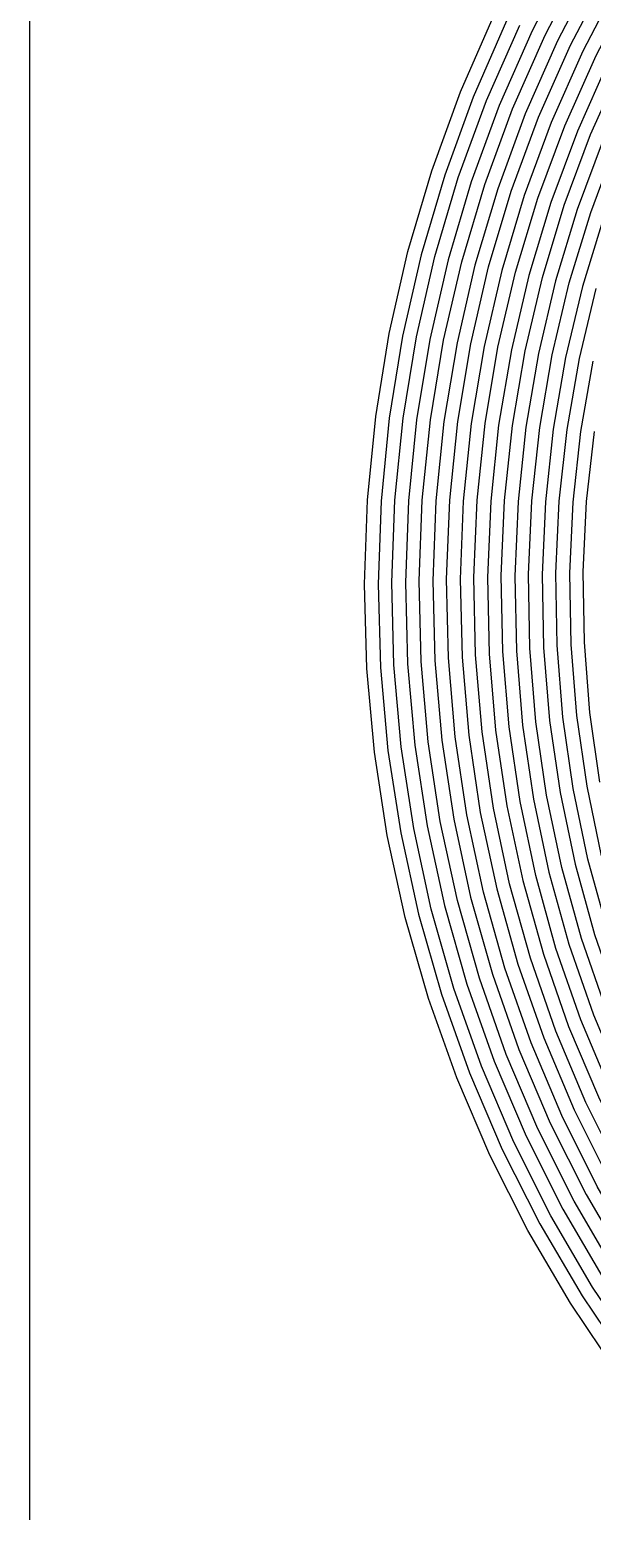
# Model space of a CAD drawing. Header units: metres. Extents: x -61 to 61, y -61 to 61.
# Drawn here: x -61.2 to -40.7, y -33.9 to 20.3 of the extents above; entities that cross this region are included whole.
import ezdxf

# ---------------------------------------------------------------- set-up
doc = ezdxf.new("R2010")
doc.units = ezdxf.units.M
doc.header["$MEASUREMENT"] = 0
doc.layers.add('2', color=7, linetype='Continuous')

msp = doc.modelspace()

# ---------------------------------------------------------------- linework, layer by layer
at = {"layer": '2', "color": 7}
for points in [[(49, 61.25, 0), (-61.25, 61.25, 0), (-61.25, -61.25, 0), (61.25, -61.25, 0)], [(-41.504, 22.936, 0), (-42.871, 20.289, 0), (-44.07, 17.56, 0), (-45.095, 14.76, 0), (-45.943, 11.902, 0), (-46.61, 8.995, 0), (-47.093, 6.051, 0), (-47.39, 3.082, 0), (-47.5, 0.1, 0), (-47.422, -2.884, 0), (-47.157, -5.858, 0), (-46.706, -8.81, 0), (-46.07, -11.729, 0), (-45.252, -14.602, 0), (-44.255, -17.419, 0), (-43.083, -20.168, 0), (-41.74, -22.839, 0), (-40.231, -25.421, 0), (-38.564, -27.903, 0), (-36.743, -30.276, 0), (-34.776, -32.531, 0), (-32.671, -34.658, 0)], [(-32.376, -34.249, 0), (-34.456, -32.141, 0), (-36.398, -29.907, 0), (-38.197, -27.556, 0), (-39.844, -25.098, 0), (-41.332, -22.541, 0), (-42.657, -19.897, 0), (-43.814, -17.175, 0), (-44.796, -14.386, 0), (-45.602, -11.542, 0), (-46.227, -8.653, 0), (-46.669, -5.731, 0), (-46.927, -2.789, 0), (-46.999, 0.164, 0), (-46.886, 3.115, 0), (-46.588, 6.052, 0), (-46.106, 8.964, 0), (-45.442, 11.84, 0), (-44.6, 14.667, 0), (-43.581, 17.435, 0), (-42.391, 20.134, 0), (-41.034, 22.752, 0)], [(-40.597, 22.509, 0), (-41.939, 19.919, 0), (-43.117, 17.25, 0), (-44.125, 14.511, 0), (-44.959, 11.714, 0), (-45.615, 8.869, 0), (-46.092, 5.988, 0), (-46.387, 3.082, 0), (-46.499, 0.162, 0), (-46.428, -2.759, 0), (-46.173, -5.671, 0), (-45.735, -8.561, 0), (-45.117, -11.419, 0), (-44.32, -14.233, 0), (-43.348, -16.992, 0), (-42.204, -19.685, 0), (-40.894, -22.302, 0), (-39.421, -24.831, 0), (-37.791, -27.264, 0), (-36.012, -29.59, 0), (-34.09, -31.8, 0), (-32.032, -33.886, 0), (-29.847, -35.838, 0)], [(-29.577, -35.413, 0), (-31.736, -33.478, 0), (-33.768, -31.412, 0), (-35.667, -29.223, 0), (-37.423, -26.919, 0), (-39.032, -24.51, 0), (-40.485, -22.006, 0), (-41.778, -19.415, 0), (-42.906, -16.75, 0), (-43.863, -14.019, 0), (-44.648, -11.234, 0), (-45.255, -8.406, 0), (-45.684, -5.546, 0), (-45.932, -2.665, 0), (-45.999, 0.225, 0), (-45.884, 3.113, 0), (-45.588, 5.987, 0), (-45.112, 8.836, 0), (-44.458, 11.65, 0), (-43.629, 14.416, 0), (-42.629, 17.124, 0), (-41.46, 19.763, 0), (-40.128, 22.323, 0)], [(-39.691, 22.08, 0), (-41.009, 19.548, 0), (-42.165, 16.937, 0), (-43.155, 14.259, 0), (-43.975, 11.523, 0), (-44.621, 8.74, 0), (-45.092, 5.922, 0), (-45.385, 3.079, 0), (-45.499, 0.222, 0), (-45.433, -2.636, 0), (-45.187, -5.486, 0), (-44.764, -8.314, 0), (-44.163, -11.112, 0), (-43.387, -13.867, 0), (-42.44, -16.568, 0), (-41.325, -19.205, 0), (-40.046, -21.767, 0), (-38.608, -24.244, 0), (-37.017, -26.627, 0), (-35.28, -28.906, 0), (-33.402, -31.071, 0), (-31.392, -33.115, 0), (-29.256, -35.029, 0)], [(-28.984, -34.604, 0), (-31.093, -32.708, 0), (-33.079, -30.684, 0), (-34.933, -28.54, 0), (-36.648, -26.284, 0), (-38.218, -23.925, 0), (-39.636, -21.473, 0), (-40.898, -18.937, 0), (-41.997, -16.327, 0), (-42.93, -13.654, 0), (-43.693, -10.929, 0), (-44.283, -8.161, 0), (-44.698, -5.363, 0), (-44.937, -2.544, 0), (-44.998, 0.283, 0), (-44.882, 3.108, 0), (-44.588, 5.919, 0), (-44.118, 8.706, 0), (-43.475, 11.457, 0), (-42.66, 14.161, 0), (-41.677, 16.809, 0), (-40.53, 19.389, 0), (-39.224, 21.891, 0)], [(-38.787, 21.648, 0), (-40.079, 19.173, 0), (-41.213, 16.622, 0), (-42.185, 14.004, 0), (-42.991, 11.329, 0), (-43.628, 8.609, 0), (-44.092, 5.853, 0), (-44.383, 3.073, 0), (-44.498, 0.28, 0), (-44.438, -2.516, 0), (-44.202, -5.303, 0), (-43.792, -8.071, 0), (-43.208, -10.807, 0), (-42.453, -13.503, 0), (-41.531, -16.146, 0), (-40.444, -18.727, 0), (-39.197, -21.235, 0), (-37.794, -23.66, 0), (-36.242, -25.992, 0), (-34.546, -28.224, 0), (-32.712, -30.344, 0), (-30.749, -32.346, 0), (-28.663, -34.221, 0)], [(-26.216, -35.522, 0), (-28.389, -33.798, 0), (-30.449, -31.941, 0), (-32.387, -29.959, 0), (-34.197, -27.859, 0), (-35.871, -25.651, 0), (-37.403, -23.342, 0), (-38.786, -20.942, 0), (-40.016, -18.461, 0), (-41.087, -15.907, 0), (-41.995, -13.293, 0), (-42.737, -10.626, 0), (-43.311, -7.92, 0), (-43.713, -5.183, 0), (-43.942, -2.426, 0), (-43.997, 0.338, 0), (-43.879, 3.1, 0), (-43.588, 5.848, 0), (-43.125, 8.572, 0), (-42.492, 11.261, 0), (-41.691, 13.904, 0), (-40.726, 16.492, 0), (-39.601, 19.013, 0), (-38.32, 21.457, 0)], [(-37.884, 21.213, 0), (-39.15, 18.796, 0), (-40.263, 16.304, 0), (-41.217, 13.746, 0), (-42.009, 11.133, 0), (-42.635, 8.475, 0), (-43.093, 5.782, 0), (-43.381, 3.065, 0), (-43.497, 0.334, 0), (-43.443, -2.399, 0), (-43.216, -5.124, 0), (-42.819, -7.83, 0), (-42.252, -10.506, 0), (-41.519, -13.142, 0), (-40.621, -15.727, 0), (-39.562, -18.251, 0), (-38.346, -20.705, 0), (-36.979, -23.077, 0), (-35.464, -25.36, 0), (-33.809, -27.544, 0), (-32.02, -29.619, 0), (-30.104, -31.579, 0), (-28.067, -33.415, 0), (-25.919, -35.12, 0)], [(-33.65, -35.797, 0), (-35.825, -33.606, 0), (-37.857, -31.283, 0), (-39.739, -28.838, 0), (-41.463, -26.28, 0), (-43.023, -23.619, 0), (-44.412, -20.866, 0), (-45.626, -18.032, 0), (-46.659, -15.128, 0), (-47.507, -12.165, 0), (-48.167, -9.156, 0), (-48.637, -6.111, 0), (-48.915, -3.044, 0), (-49, 0.034, 0), (-48.891, 3.111, 0), (-48.589, 6.174, 0), (-48.096, 9.212, 0), (-47.413, 12.212, 0), (-46.542, 15.162, 0), (-45.489, 18.052, 0), (-44.256, 20.869, 0)], [(-43.804, 20.655, 0), (-45.024, 17.867, 0), (-46.067, 15.007, 0), (-46.928, 12.087, 0), (-47.605, 9.118, 0), (-48.093, 6.111, 0), (-48.392, 3.079, 0), (-48.5, 0.034, 0), (-48.416, -3.013, 0), (-48.141, -6.049, 0), (-47.676, -9.062, 0), (-47.023, -12.041, 0), (-46.183, -14.974, 0), (-45.161, -17.848, 0), (-43.96, -20.654, 0), (-42.585, -23.379, 0), (-41.041, -26.012, 0), (-39.334, -28.544, 0), (-37.471, -30.965, 0), (-35.46, -33.264, 0), (-33.308, -35.432, 0)], [(-25.671, -34.682, 0), (-27.792, -32.993, 0), (-29.802, -31.175, 0), (-31.694, -29.235, 0), (-33.46, -27.181, 0), (-35.093, -25.02, 0), (-36.586, -22.761, 0), (-37.935, -20.414, 0), (-39.133, -17.987, 0), (-40.176, -15.49, 0), (-41.06, -12.933, 0), (-41.781, -10.327, 0), (-42.338, -7.681, 0), (-42.726, -5.005, 0), (-42.946, -2.311, 0), (-42.997, 0.39, 0), (-42.877, 3.089, 0), (-42.589, 5.775, 0), (-42.132, 8.436, 0), (-41.51, 11.063, 0), (-40.723, 13.645, 0), (-39.777, 16.172, 0), (-38.674, 18.634, 0), (-37.418, 21.021, 0)], [(-36.982, 20.776, 0), (-38.223, 18.417, 0), (-39.314, 15.984, 0), (-40.249, 13.486, 0), (-41.026, 10.934, 0), (-41.642, 8.338, 0), (-42.093, 5.707, 0), (-42.379, 3.053, 0), (-42.497, 0.386, 0), (-42.447, -2.285, 0), (-42.23, -4.947, 0), (-41.846, -7.591, 0), (-41.296, -10.207, 0), (-40.583, -12.783, 0), (-39.709, -15.31, 0), (-38.678, -17.778, 0), (-37.494, -20.177, 0), (-36.162, -22.497, 0), (-34.685, -24.73, 0), (-33.072, -26.866, 0), (-31.326, -28.896, 0), (-29.457, -30.814, 0), (-27.47, -32.611, 0), (-25.373, -34.28, 0)], [(-33.014, -35.022, 0), (-35.141, -32.873, 0), (-37.129, -30.594, 0), (-38.969, -28.196, 0), (-40.654, -25.688, 0), (-42.178, -23.079, 0), (-43.536, -20.38, 0), (-44.72, -17.602, 0), (-45.728, -14.756, 0), (-46.555, -11.852, 0), (-47.197, -8.903, 0), (-47.653, -5.92, 0), (-47.921, -2.915, 0), (-48, 0.101, 0), (-47.889, 3.114, 0), (-47.588, 6.114, 0), (-47.101, 9.089, 0), (-46.427, 12.027, 0), (-45.571, 14.916, 0), (-44.535, 17.745, 0), (-43.323, 20.502, 0)], [(-40.123, -12.577, 0), (-40.824, -10.03, 0), (-41.364, -7.444, 0), (-41.74, -4.831, 0), (-41.951, -2.199, 0), (-41.996, 0.44, 0), (-41.876, 3.076, 0), (-41.59, 5.698, 0), (-41.14, 8.297, 0), (-40.528, 10.862, 0)], [(-40.65, 8.198, 0), (-41.094, 5.63, 0), (-41.377, 3.039, 0), (-41.496, 0.435, 0), (-41.451, -2.173, 0), (-41.243, -4.773, 0), (-40.872, -7.356, 0), (-40.339, -9.91, 0)], [(-40.39, -7.211, 0), (-40.753, -4.659, 0), (-40.955, -2.089, 0), (-40.995, 0.487, 0), (-40.874, 3.06, 0), (-40.591, 5.619, 0)]]:
    msp.add_polyline3d(points, dxfattribs=at)

doc.saveas('drawing.dxf')
